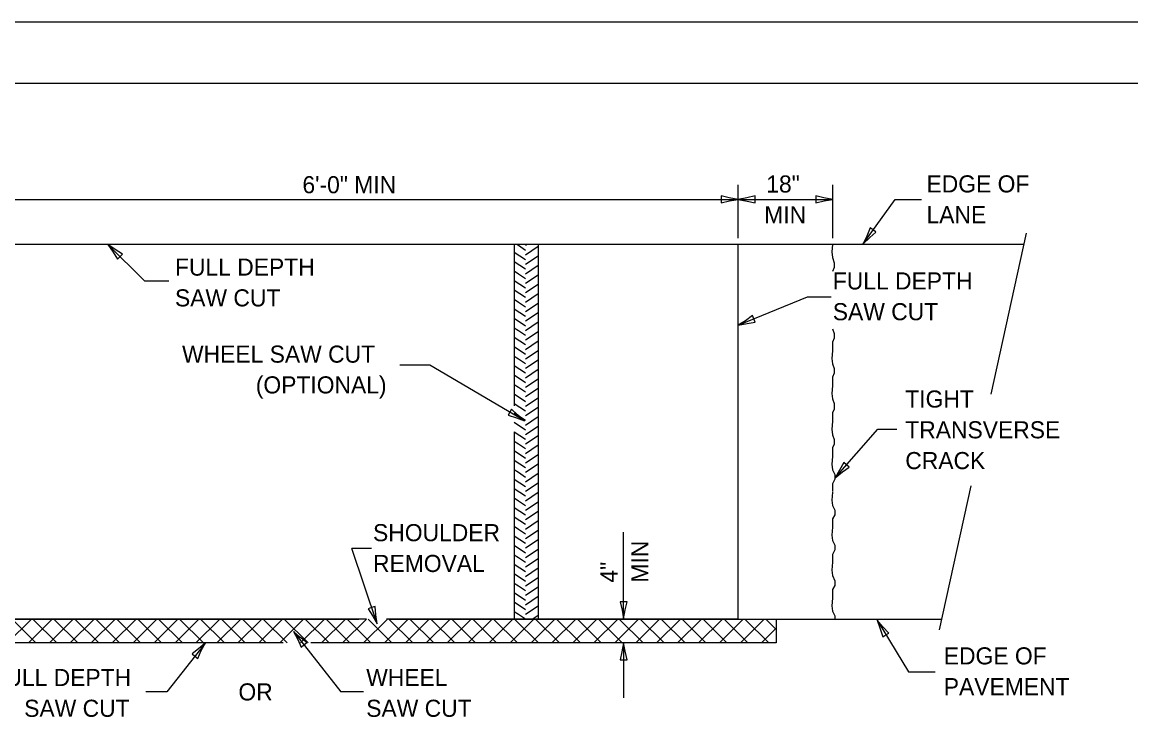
# Model space of a CAD drawing. Extents: x 0 to 2.83, y 0 to 1.83.
# Drawn here: x 0.457 to 1.213, y 1.353 to 1.833 of the extents above; entities that cross this region are included whole.
import ezdxf

# ---------------------------------------------------------------- set-up
doc = ezdxf.new("R2010")
doc.units = 0
for name, color, linetype in [('RD_Pr_Roadway_Dimensions', 7, 'Continuous'), ('RD_Pr_Roadway_Items', 7, 'Continuous'), ('RD_Pr_Roadway_Notes', 7, 'Continuous'), ('SH_General_Details', 7, 'Continuous'), ('SH_Printer_Plotting_Border', 7, 'Continuous')]:
    doc.layers.add(name, color=color, linetype=linetype)

msp = doc.modelspace()

# ---------------------------------------------------------------- linework, layer by layer
at = {"layer": 'RD_Pr_Roadway_Dimensions'}
for p, q in [((0.94545, 1.68593), (0.94545, 1.72247)), ((1.01007, 1.68593), (1.01007, 1.72247)), ((0.43497, 1.71247), (0.94545, 1.71247)), ((0.94545, 1.71247), (1.01007, 1.71247)), ((0.86729, 1.42633), (0.86729, 1.48541)), ((0.86729, 1.41005), (0.86729, 1.37247))]:
    msp.add_line(p, q, dxfattribs=at)
for points in [[(0.93379, 1.71491), (0.93378, 1.71247), (0.93378, 1.71003), (0.93962, 1.71146), (0.94545, 1.71247), (0.93923, 1.7136)], [(0.95711, 1.71003), (0.95711, 1.71247), (0.95711, 1.71491), (0.95128, 1.71348), (0.94545, 1.71247), (0.95167, 1.71133)], [(0.99841, 1.71491), (0.9984, 1.71247), (0.9984, 1.71003), (1.00424, 1.71146), (1.01007, 1.71247), (1.00385, 1.7136)], [(0.86973, 1.43799), (0.86729, 1.438), (0.86485, 1.438), (0.86628, 1.43216), (0.86729, 1.42633), (0.86843, 1.43255)], [(0.86485, 1.39839), (0.86729, 1.39838), (0.86973, 1.39838), (0.8683, 1.40422), (0.86729, 1.41005), (0.86616, 1.40383)]]:
    msp.add_lwpolyline(points, close=True, dxfattribs=at)
at = {"layer": 'RD_Pr_Roadway_Items'}
for p, q in [((1.11815, 1.57963), (1.14227, 1.68931)), ((0.79264, 1.6819), (0.79264, 1.57164)), ((0.7943, 1.6819), (0.79545, 1.68113)), ((0.79545, 1.68113), (0.80029, 1.67791)), ((0.80029, 1.68113), (0.80144, 1.6819)), ((0.80029, 1.67468), (0.80892, 1.68043)), ((0.80892, 1.6819), (0.80892, 1.42616)), ((0.79264, 1.67656), (0.80029, 1.67146)), ((0.80029, 1.66823), (0.80892, 1.67398)), ((0.79264, 1.67011), (0.80029, 1.665)), ((0.80029, 1.66178), (0.80892, 1.66753)), ((0.79264, 1.66366), (0.79545, 1.66178)), ((0.79264, 1.6572), (0.80029, 1.6521)), ((0.79545, 1.66178), (0.80029, 1.65855)), ((0.80029, 1.65533), (0.80892, 1.66108)), ((0.79264, 1.65075), (0.80029, 1.64565)), ((0.80029, 1.64887), (0.80892, 1.65463)), ((0.79264, 1.6443), (0.79545, 1.64242)), ((0.79545, 1.64242), (0.80029, 1.6392)), ((0.80029, 1.64242), (0.80892, 1.64817)), ((0.79264, 1.63785), (0.80029, 1.63274)), ((0.80029, 1.63597), (0.80892, 1.64172)), ((0.80029, 1.62952), (0.80892, 1.63527)), ((0.79264, 1.6314), (0.80029, 1.62629)), ((0.80029, 1.62307), (0.80892, 1.62882)), ((0.79264, 1.62494), (0.79545, 1.62307)), ((0.79545, 1.62307), (0.80029, 1.61984)), ((0.80029, 1.61661), (0.80892, 1.62237)), ((0.79264, 1.61849), (0.80029, 1.61339)), ((0.79264, 1.61204), (0.80029, 1.60694)), ((0.80029, 1.61016), (0.80892, 1.61591)), ((0.79264, 1.60558), (0.79545, 1.60371)), ((0.80029, 1.60371), (0.80892, 1.60946)), ((0.79264, 1.59914), (0.80029, 1.59403)), ((0.79545, 1.60371), (0.80029, 1.60048)), ((0.80029, 1.59726), (0.80892, 1.60301)), ((0.79264, 1.59268), (0.80029, 1.58758)), ((0.80029, 1.59081), (0.80892, 1.59656)), ((0.80029, 1.58435), (0.80892, 1.59011)), ((0.79264, 1.58623), (0.79545, 1.58435)), ((0.79545, 1.58435), (0.80029, 1.58113)), ((0.80029, 1.5779), (0.80892, 1.58365)), ((0.79264, 1.57978), (0.80029, 1.57468)), ((0.80029, 1.57145), (0.80892, 1.5772)), ((0.79264, 1.57333), (0.80029, 1.56822)), ((0.79264, 1.56688), (0.79545, 1.565)), ((0.80029, 1.565), (0.80892, 1.57075)), ((0.79264, 1.56042), (0.80029, 1.55532)), ((0.79545, 1.565), (0.80029, 1.56177)), ((0.80029, 1.55855), (0.80892, 1.5643)), ((0.79264, 1.55397), (0.80029, 1.54887)), ((0.79264, 1.55393), (0.79264, 1.42616)), ((0.80029, 1.55209), (0.80892, 1.55785)), ((0.80029, 1.54564), (0.80892, 1.55139)), ((0.79264, 1.54752), (0.79545, 1.54564)), ((0.79545, 1.54564), (0.80029, 1.54242)), ((0.80029, 1.53919), (0.80892, 1.54494)), ((0.79264, 1.54107), (0.80029, 1.53596)), ((0.80029, 1.53274), (0.80892, 1.53849)), ((0.79264, 1.53462), (0.80029, 1.52951)), ((0.80029, 1.52629), (0.80892, 1.53204)), ((0.79264, 1.52816), (0.79545, 1.52629)), ((0.79264, 1.52171), (0.80029, 1.51661)), ((0.79545, 1.52629), (0.80029, 1.52306)), ((0.80029, 1.51983), (0.80892, 1.52559)), ((0.79264, 1.51526), (0.80029, 1.51016)), ((0.80029, 1.51338), (0.80892, 1.51913)), ((1.08277, 1.41875), (1.10441, 1.51715)), ((0.79264, 1.5088), (0.79545, 1.50693)), ((0.79545, 1.50693), (0.80029, 1.5037)), ((0.80029, 1.50693), (0.80892, 1.51268)), ((0.80029, 1.50048), (0.80892, 1.50623)), ((0.79264, 1.50236), (0.80029, 1.49725)), ((0.80029, 1.49403), (0.80892, 1.49978)), ((0.79264, 1.4959), (0.80029, 1.4908)), ((0.80029, 1.48757), (0.80892, 1.49333)), ((0.79264, 1.48945), (0.79545, 1.48757)), ((0.79545, 1.48757), (0.80029, 1.48435)), ((0.80029, 1.48112), (0.80892, 1.48687)), ((0.79264, 1.483), (0.80029, 1.4779)), ((0.79264, 1.47655), (0.80029, 1.47144)), ((0.80029, 1.47467), (0.80892, 1.48042)), ((0.79264, 1.4701), (0.79545, 1.46822)), ((0.79545, 1.46822), (0.80029, 1.46499)), ((0.80029, 1.46822), (0.80892, 1.47397)), ((0.79264, 1.46364), (0.80029, 1.45854)), ((0.80029, 1.46177), (0.80892, 1.46752)), ((0.80029, 1.45531), (0.80892, 1.46107)), ((0.79264, 1.45719), (0.80029, 1.45209)), ((0.80029, 1.44886), (0.80892, 1.45461)), ((0.79264, 1.45074), (0.79545, 1.44886)), ((0.79545, 1.44886), (0.80029, 1.44564)), ((0.80029, 1.44241), (0.80892, 1.44816)), ((0.79264, 1.44429), (0.80029, 1.43918)), ((0.79264, 1.43784), (0.80029, 1.43273)), ((0.80029, 1.43596), (0.80892, 1.44171)), ((0.79264, 1.43138), (0.79545, 1.42951)), ((0.80029, 1.42951), (0.80892, 1.43526)), ((0.44674, 1.40988), (0.46303, 1.42616)), ((0.46612, 1.40988), (0.44984, 1.42616)), ((0.46104, 1.40988), (0.47732, 1.42616)), ((0.48041, 1.40988), (0.46413, 1.42616)), ((0.47533, 1.40988), (0.49161, 1.42616)), ((0.4947, 1.40988), (0.47842, 1.42616)), ((0.48962, 1.40988), (0.5059, 1.42616)), ((0.509, 1.40988), (0.49271, 1.42616)), ((0.50392, 1.40988), (0.5202, 1.42616)), ((0.52329, 1.40988), (0.507, 1.42616)), ((0.51821, 1.40988), (0.53449, 1.42616)), ((0.53758, 1.40988), (0.5213, 1.42616)), ((0.5325, 1.40988), (0.54878, 1.42616)), ((0.55187, 1.40988), (0.53559, 1.42616)), ((0.54679, 1.40988), (0.56308, 1.42616)), ((0.56617, 1.40988), (0.54989, 1.42616)), ((0.56108, 1.40988), (0.57737, 1.42616)), ((0.58046, 1.40988), (0.56418, 1.42616)), ((0.57538, 1.40988), (0.59166, 1.42616)), ((0.59475, 1.40988), (0.57847, 1.42616)), ((0.58967, 1.40988), (0.60595, 1.42616)), ((0.60905, 1.40988), (0.59276, 1.42616)), ((0.60397, 1.40988), (0.62025, 1.42616)), ((0.62334, 1.40988), (0.60705, 1.42616)), ((0.61826, 1.40988), (0.63454, 1.42616)), ((0.63763, 1.40988), (0.62135, 1.42616)), ((0.63255, 1.40988), (0.64883, 1.42616)), ((0.65192, 1.40988), (0.63564, 1.42616)), ((0.64684, 1.40988), (0.66313, 1.42616)), ((0.66622, 1.40988), (0.64994, 1.42616)), ((0.66113, 1.40988), (0.67742, 1.42616)), ((0.68051, 1.40988), (0.66423, 1.42616)), ((0.67543, 1.40988), (0.69171, 1.42616)), ((0.6948, 1.40988), (0.67852, 1.42616)), ((0.68972, 1.40988), (0.706, 1.42616)), ((0.70909, 1.40988), (0.69281, 1.42616)), ((0.70402, 1.40988), (0.7203, 1.42616)), ((0.72339, 1.40988), (0.7071, 1.42616)), ((0.71831, 1.40988), (0.73459, 1.42616)), ((0.73768, 1.40988), (0.7214, 1.42616)), ((0.7326, 1.40988), (0.74888, 1.42616)), ((0.75197, 1.40988), (0.73569, 1.42616)), ((0.74689, 1.40988), (0.76317, 1.42616)), ((0.76627, 1.40988), (0.74999, 1.42616)), ((0.76118, 1.40988), (0.77747, 1.42616)), ((0.78056, 1.40988), (0.76428, 1.42616)), ((0.77548, 1.40988), (0.79176, 1.42616)), ((0.79485, 1.40988), (0.77857, 1.42616)), ((0.78977, 1.40988), (0.80605, 1.42616)), ((0.80914, 1.40988), (0.79286, 1.42616)), ((0.79545, 1.42951), (0.80029, 1.42628)), ((0.80407, 1.40988), (0.82035, 1.42616)), ((0.80494, 1.42616), (0.80892, 1.42881)), ((0.82343, 1.40988), (0.80715, 1.42616)), ((0.81836, 1.40988), (0.83464, 1.42616)), ((0.83773, 1.40988), (0.82145, 1.42616)), ((0.83265, 1.40988), (0.84893, 1.42616)), ((0.85202, 1.40988), (0.83574, 1.42616)), ((0.84694, 1.40988), (0.86322, 1.42616)), ((0.86632, 1.40988), (0.85003, 1.42616)), ((0.86123, 1.40988), (0.87751, 1.42616)), ((0.88061, 1.40988), (0.86433, 1.42616)), ((0.87553, 1.40988), (0.89181, 1.42616)), ((0.8949, 1.40988), (0.87862, 1.42616)), ((0.88982, 1.40988), (0.9061, 1.42616)), ((0.90919, 1.40988), (0.89291, 1.42616)), ((0.90411, 1.40988), (0.9204, 1.42616)), ((0.92348, 1.40988), (0.9072, 1.42616)), ((0.91841, 1.40988), (0.93469, 1.42616)), ((0.93778, 1.40988), (0.9215, 1.42616)), ((0.9327, 1.40988), (0.94898, 1.42616)), ((0.95207, 1.40988), (0.93579, 1.42616)), ((0.94699, 1.40988), (0.96327, 1.42616)), ((0.9491, 1.42616), (1.0844, 1.42616)), ((0.96637, 1.40988), (0.95008, 1.42616)), ((0.97145, 1.41908), (0.96437, 1.42616)), ((0.96128, 1.40988), (0.97145, 1.42004))]:
    msp.add_line(p, q, dxfattribs=at)
for points in [[(0.69188, 1.42616), (0.43496, 1.42616), (0.43496, 1.6819), (0.94531, 1.6819), (0.94531, 1.42616), (0.70532, 1.42616)], [(0.94531, 1.6819), (1.14064, 1.6819)], [(1.00992, 1.68163), (1.00936, 1.6766), (1.00989, 1.67288), (1.01096, 1.66917), (1.01096, 1.66599), (1.00989, 1.66333)], [(1.00989, 1.62407), (1.01096, 1.62088), (1.01096, 1.6177), (1.00989, 1.61505), (1.00989, 1.61186), (1.00989, 1.60921)], [(1.00989, 1.60921), (1.00936, 1.60391), (1.00989, 1.60019), (1.01096, 1.59701), (1.01096, 1.59382), (1.00989, 1.59117), (1.00989, 1.58799), (1.00989, 1.58534)], [(1.00989, 1.58534), (1.00936, 1.58003), (1.00989, 1.57632), (1.01096, 1.57313), (1.01096, 1.56942), (1.00989, 1.56676), (1.00989, 1.56358), (1.00989, 1.56093)], [(1.00989, 1.56093), (1.00936, 1.55562), (1.00989, 1.55191), (1.01096, 1.54872), (1.01096, 1.54554), (1.00989, 1.54289), (1.00989, 1.5397), (1.00989, 1.53705)], [(1.00989, 1.53705), (1.00936, 1.53175), (1.00989, 1.52803), (1.01149, 1.52485), (1.01149, 1.52166), (1.00989, 1.51848), (1.00989, 1.5153), (1.00989, 1.51317)], [(1.00989, 1.51264), (1.00936, 1.50734), (1.00989, 1.50362), (1.01149, 1.50044), (1.01149, 1.49726), (1.00989, 1.4946), (1.00989, 1.49142), (1.00989, 1.48877)], [(1.00989, 1.48877), (1.00936, 1.48346), (1.00989, 1.47975), (1.01149, 1.47656), (1.01149, 1.47338), (1.00989, 1.4702), (1.00989, 1.46754), (1.00989, 1.46489)], [(1.00989, 1.46489), (1.00936, 1.45958), (1.00989, 1.45587), (1.01149, 1.45216), (1.01149, 1.44897), (1.00989, 1.44632), (1.00989, 1.44314), (1.00989, 1.44048)], [(1.00989, 1.44048), (1.00936, 1.43518), (1.00989, 1.43146), (1.01149, 1.42828), (1.01149, 1.42616)], [(0.63496, 1.40988), (0.40743, 1.40988), (0.40743, 1.42616), (0.68664, 1.42616)], [(0.7071, 1.42616), (0.97145, 1.42616), (0.97145, 1.40988), (0.6538, 1.40988)]]:
    msp.add_lwpolyline(points, dxfattribs=at)
at = {"layer": 'RD_Pr_Roadway_Notes'}
for p, q in [((1.03068, 1.68214), (1.05257, 1.71247)), ((1.05257, 1.71247), (1.07068, 1.71247)), ((0.51531, 1.68164), (0.54019, 1.65679)), ((0.54019, 1.65679), (0.55689, 1.65679)), ((0.94545, 1.62656), (0.99269, 1.64594)), ((0.99269, 1.64594), (1.00884, 1.64594)), ((0.73504, 1.59927), (0.71457, 1.59927)), ((0.79966, 1.56136), (0.73504, 1.59927)), ((1.01163, 1.5226), (1.04076, 1.55567)), ((1.04076, 1.55567), (1.05381, 1.55567)), ((0.69508, 1.47429), (0.68181, 1.47429)), ((0.69899, 1.42292), (0.68181, 1.47429)), ((1.04022, 1.42535), (1.06172, 1.39011)), ((0.64185, 1.41776), (0.67432, 1.37649)), ((0.58185, 1.41005), (0.55545, 1.37649)), ((1.06172, 1.39011), (1.07989, 1.39011)), ((0.55545, 1.37649), (0.54105, 1.37649)), ((0.68971, 1.37649), (0.67432, 1.37649))]:
    msp.add_line(p, q, dxfattribs=at)
for points in [[(1.03948, 1.69017), (1.03751, 1.6916), (1.03553, 1.69303), (1.03327, 1.68746), (1.03068, 1.68214), (1.03524, 1.68652)], [(0.52184, 1.67168), (0.52356, 1.6734), (0.52529, 1.67512), (0.52015, 1.67823), (0.51531, 1.68164), (0.51891, 1.67644)], [(0.95716, 1.62873), (0.95624, 1.63099), (0.95531, 1.63324), (0.95046, 1.62971), (0.94545, 1.62656), (0.95163, 1.62787)], [(0.79083, 1.56936), (0.78959, 1.56726), (0.78836, 1.56516), (0.79412, 1.56344), (0.79966, 1.56136), (0.79486, 1.56548)], [(1.02117, 1.52974), (1.01935, 1.53135), (1.01751, 1.53297), (1.01473, 1.52764), (1.01163, 1.5226), (1.01659, 1.52652)], [(0.69761, 1.43476), (0.69529, 1.43399), (0.69298, 1.43321), (0.69618, 1.42813), (0.69899, 1.42292), (0.69809, 1.42918)], [(1.04421, 1.41412), (1.04629, 1.41539), (1.04838, 1.41666), (1.04412, 1.4209), (1.04022, 1.42535), (1.04249, 1.41945)], [(0.64714, 1.40709), (0.64906, 1.4086), (0.65098, 1.4101), (0.64625, 1.41381), (0.64185, 1.41776), (0.64481, 1.41218)], [(0.57272, 1.40239), (0.57463, 1.40088), (0.57655, 1.39937), (0.57904, 1.40484), (0.58185, 1.41005), (0.57711, 1.40586)]]:
    msp.add_lwpolyline(points, close=True, dxfattribs=at)
at = {"layer": 'SH_General_Details'}
msp.add_line((2.83332, 1.83333), (0, 1.83333), dxfattribs=at)
msp.add_lwpolyline([(0.16667, 1.79166), (2.79166, 1.79166), (2.79166, 0.04167), (0.16667, 0.04167)], close=True, dxfattribs=at)
at = {"layer": 'SH_Printer_Plotting_Border'}
msp.add_lwpolyline([(0, 0), (2.83332, 0), (2.83332, 1.83333), (0, 1.83333)], close=True, dxfattribs=at)

# ---------------------------------------------------------------- texts
at = {"layer": 'RD_Pr_Roadway_Dimensions'}
for s, p in [('6\'-0" MIN', (0.64804, 1.71663)), ('18"', (0.96464, 1.71713)), ('MIN', (0.96325, 1.69613))]:
    msp.add_text(s, height=0.011667, dxfattribs=at).set_placement(p)
for s, p in [('MIN', (0.88412, 1.45104)), ('4"', (0.86312, 1.45104))]:
    msp.add_text(s, height=0.011667, rotation=90, dxfattribs=at).set_placement(p)
at = {"layer": 'RD_Pr_Roadway_Notes'}
for s, height, p in [('EDGE OF', 0.011667, (1.074, 1.71719)), ('LANE', 0.011667, (1.074, 1.69619)), ('FULL DEPTH', 0.011667, (0.56106, 1.66044)), ('FULL DEPTH', 0.011667, (1.01004, 1.65101)), ('SAW CUT', 0.011667, (0.56106, 1.63944)), ('SAW CUT', 0.011667, (1.01004, 1.63001)), ('WHEEL SAW CUT', 0.0116667, (0.56587, 1.60108)), ('(OPTIONAL)', 0.011667, (0.6162, 1.58008)), ('TIGHT', 0.011667, (1.05952, 1.57045)), ('TRANSVERSE', 0.011667, (1.05952, 1.54945)), ('CRACK', 0.011667, (1.05952, 1.52845)), ('SHOULDER', 0.011667, (0.69623, 1.47929)), ('REMOVAL', 0.011667, (0.69623, 1.45829)), ('EDGE OF', 0.011667, (1.0858, 1.39524)), ('FULL DEPTH', 0.011667, (0.43577, 1.38049)), ('WHEEL', 0.011667, (0.6916, 1.38049)), ('PAVEMENT', 0.011667, (1.0858, 1.37424)), ('OR', 0.011667, (0.60436, 1.37066)), ('SAW CUT', 0.011667, (0.45815, 1.35949)), ('SAW CUT', 0.011667, (0.6916, 1.35949))]:
    msp.add_text(s, height=height, dxfattribs=at).set_placement(p)

doc.saveas('drawing.dxf')
